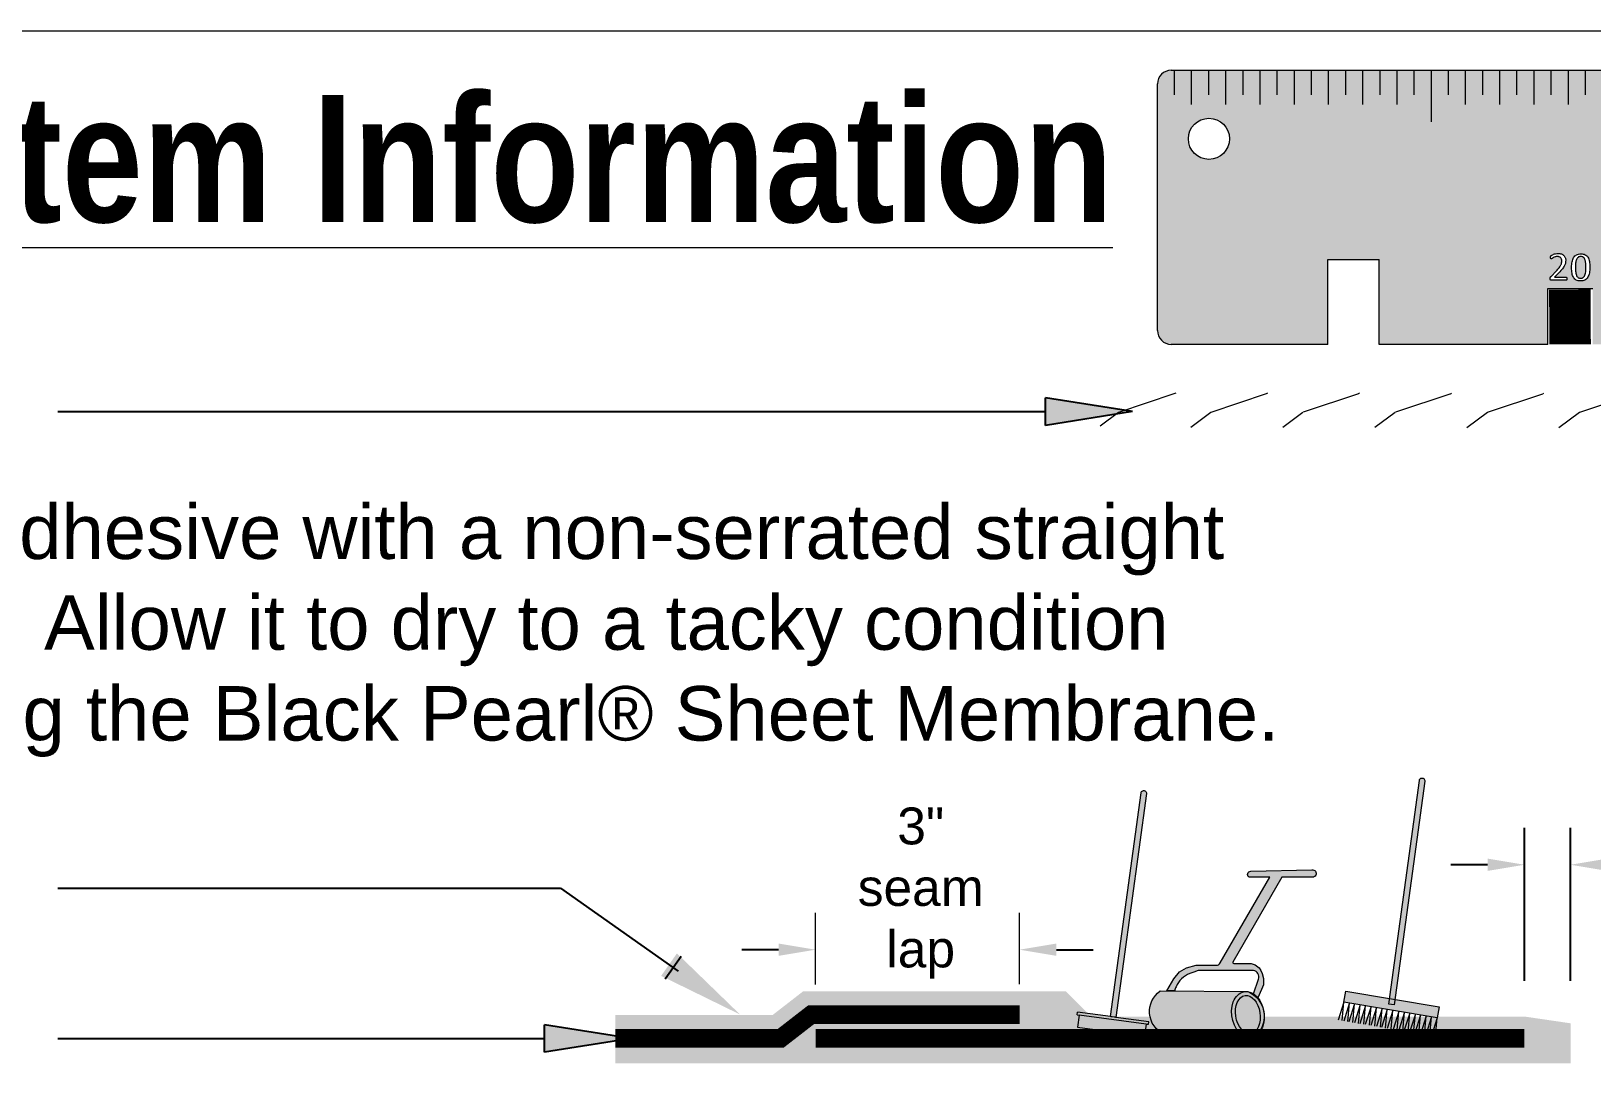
# Model space of a CAD drawing. Header units: inches. Extents: x -441 to 7, y -96 to 2.
# Drawn here: x 1.661 to 3.353, y 0.973 to 2.113 of the extents above; entities that cross this region are included whole.
import ezdxf

# ---------------------------------------------------------------- set-up
doc = ezdxf.new("R2010")
doc.units = ezdxf.units.IN
doc.header["$MEASUREMENT"] = 0
doc.linetypes.add('Hidden', pattern=[1.4291338582677167, 1.0000000000000002, -0.4291338582677165])
for name, color, linetype, lineweight in [('BP Primer', 2, 'Continuous', 0), ('Text', 20, 'Continuous', 0), ('Vector Picture Geometry', 6, 'Continuous', 0)]:
    doc.layers.add(name, color=color, linetype=linetype, lineweight=lineweight)
doc.styles.add('GENERATED_STYLE_6', font='ARIALNB.TTF')
doc.styles.get("Standard").update_dxf_attribs({"font": 'arial.ttf'})
doc.dimstyles.new('Annotative', dxfattribs={"dimscale": 0, "dimtxt": 0.18, "dimasz": 0.18, "dimexe": 0.18, "dimexo": 0.0625, "dimgap": 0.09, "dimtad": 0, "dimtih": 1, "dimtoh": 1, "dimdec": 4, "dimzin": 0, "dimdsep": 46, "dimlunit": 4, "dimtxsty": 'Standard', "dimcen": 0.09, "dimadec": 0, "dimazin": 0, "dimtfac": 1, "dimtdec": 4, "dimtofl": 0, "dimtmove": 0, "dimatfit": 3, "dimfxl": 1, "dimtolj": 1, "dimtzin": 0, "dimarcsym": 0})

# ---------------------------------------------------------------- blocks, each defined once
blk = doc.blocks.new('*D2')
at = {"layer": 'Text', "color": 0, "lineweight": -2, "transparency": 16777216}
for p, q in [((3.28032174059581, 1.083903109696079), (3.28032174059581, 1.2496714221703953)), ((3.330321740595809, 1.083903109696079), (3.330321740595809, 1.2496714221703953)), ((3.24032174059581, 1.2096714221703952), (3.2003217405958098, 1.2096714221703952)), ((3.3703217405958092, 1.2096714221703952), (3.4103217405958093, 1.2096714221703952))]:
    blk.add_line(p, q, dxfattribs=at)
at = {"layer": 'Text', "color": 0, "transparency": 16777216}
for points in [[(3.24032174059581, 1.2163380888370618), (3.24032174059581, 1.2030047555037287), (3.28032174059581, 1.2096714221703952)], [(3.3703217405958092, 1.2163380888370618), (3.3703217405958092, 1.2030047555037287), (3.330321740595809, 1.2096714221703952)]]:
    blk.add_solid(points, dxfattribs=at)
at = {"layer": 'Text', "color": 0, "transparency": 16777216, "insert": (3.568657347689943, 1.2096714221703952), "char_height": 0.04, "width": 0.30391023935862904, "attachment_point": 5}
blk.add_mtext('\\A1;Adhesive must extend 1" beyond sheet', dxfattribs=at)
blk = doc.blocks.new('*D3')
at = {"layer": 'Text', "color": 0, "transparency": 16777216}
for p, q in [((2.5114811605886427, 1.07970089397611), (2.5114811605886427, 1.157586488187996)), ((2.7327399239580483, 1.080155872042866), (2.7327399239580483, 1.157586488187996))]:
    blk.add_line(p, q, dxfattribs=at)
at = {"layer": 'Text', "lineweight": -2, "transparency": 16777216}
for p, q in [((2.4714811605886426, 1.117586488187996), (2.4314811605886426, 1.117586488187996)), ((2.7727399239580484, 1.117586488187996), (2.8127399239580484, 1.117586488187996))]:
    blk.add_line(p, q, dxfattribs=at)
at = {"layer": 'Text', "transparency": 16777216}
for points in [[(2.4714811605886426, 1.1242531548546626), (2.4714811605886426, 1.1109198215213294), (2.5114811605886427, 1.117586488187996)], [(2.7727399239580484, 1.1242531548546626), (2.7727399239580484, 1.1109198215213294), (2.7327399239580483, 1.117586488187996)]]:
    blk.add_solid(points, dxfattribs=at)
at = {"layer": 'Text', "color": 0, "transparency": 16777216, "insert": (2.62556965819212, 1.1790286049874794), "char_height": 0.04, "width": 0.049857419384466084, "attachment_point": 5}
blk.add_mtext('\\A1;3" seam lap', dxfattribs=at)

msp = doc.modelspace()

# ---------------------------------------------------------------- hatches: boundary and pattern name
h = msp.add_hatch(color=256)
h.dxf.hatch_style = 1
h.paths.add_polyline_path([(2.8551019343485677, 1.700945349730432), (2.760978826746623, 1.7158502524233494), (2.7609788267466238, 1.6860404470375148)])
h = msp.add_hatch(color=256)
h.dxf.hatch_style = 1
h.paths.add_polyline_path([(2.4296156803926836, 1.0472810475952616), (2.361163564382048, 1.113580544747195), (2.3440285520430386, 1.0891875980354235)])
h = msp.add_hatch(color=256)
h.dxf.hatch_style = 1
h.paths.add_polyline_path([(2.311493486160316, 1.0212107016997152), (2.217370378558371, 1.0361156043926325), (2.217370378558372, 1.0063057990067978)])
at = {"layer": 'BP Primer'}
h = msp.add_hatch(dxfattribs=at)
h.set_pattern_fill('WOOD6', color=6, scale=0.1, pattern_type=2)
h.set_pattern_definition([(216.86990000000003, (0.04000000000000001, 0.1), (0.2999999917824452, 0.2000000123263317), [0.05, -0.45]), (206.5651, (0.1, 0.06999999999999999), (-0.09999991579409076, -0.10000013093963807), [0.1118034, -0.1118034]), (198.43490000000003, (0.1, 0.020000000000000004), (-0.20000004345929612, -0.09999984032227081), [0.0632456, -0.25298220000000005])])
h.paths.add_polyline_path([(2.820161839823072, 1.68402019756668), (2.820161839823072, 1.7212407239634488), (3.405873354036997, 1.720454803948054), (3.405873354036997, 1.683234277551278)])
at = {"layer": 'Vector Picture Geometry'}
h = msp.add_hatch(color=254, dxfattribs=at)
h.dxf.hatch_style = 1
h.paths.add_polyline_path([(3.1227896336373355, 1.86581375309432), (3.1227896336373355, 1.773907724039153), (3.152503712283213, 1.773907724039153), (3.3055312173095324, 1.773907724039058), (3.3055312173095324, 1.8344770691025185), (3.3543811626033175, 1.8344770691025185), (3.3543811626033175, 1.773907724039058), (3.384095241249195, 1.773907724039058), (3.537392244950656, 1.773907724038963), (3.537392244950656, 1.8110503223463827), (3.5842492750079167, 1.8110503223463827), (3.5842492750079167, 1.773907724038963), (3.7439624477294906, 1.773907724038963), (3.758819487052431, 1.7739077240390086, 0.414213562373047), (3.773676526375372, 1.7887647633619472), (3.7736765263754646, 2.056191471174853, 0.41421356237312973), (3.758819487052527, 2.071048510497799), (2.8971112063219264, 2.071048510497989, 0.41421356237303814), (2.8822541669989827, 2.0561914711750533), (2.882254166998887, 1.7887647633620496, 0.4142135623731958), (2.897111206321828, 1.7739077240391037), (2.9630764609157367, 1.773907724039153), (3.06707573617636, 1.773907724039153), (3.06707573617636, 1.86581375309432)])
h.paths.add_polyline_path([(3.3101808956956327, 1.870785037009858), (3.3123957346581383, 1.8717342537079602), (3.3147989674544145, 1.8723659606144492), (3.317103077697893, 1.872482329818592), (3.3195599186190647, 1.8722149185617472), (3.3218811136285, 1.8712344137733123), (3.3235784081272293, 1.869776737321301), (3.324657062052833, 1.8678990804879914), (3.3251308968470044, 1.8657668239133458), (3.325011418406331, 1.8630188197789808), (3.324523808217641, 1.8608855252038419), (3.323586413524051, 1.8589270398621507), (3.322521218937818, 1.8572306188543377), (3.321138402941201, 1.8553996680441645), (3.3197489350850695, 1.8538047155052102), (3.318682951328341, 1.8526597699886382), (3.3174985249318705, 1.8514424428590632), (3.312885842132548, 1.8467705387397757), (3.3260637334925733, 1.8467705387397757), (3.326712384798712, 1.8442349018169322), (3.3257539769150632, 1.8434015036566738), (3.308467160208551, 1.8434015036566738), (3.308088482322517, 1.8458418722536873), (3.3087788739371597, 1.8472226554827025), (3.3148401456865884, 1.8534033265597294), (3.3157811066570697, 1.8543903485567612), (3.3166167852812083, 1.855324729380618), (3.3173603418523254, 1.8562064690312328), (3.317998616077023, 1.8570355675087906), (3.3185579285420452, 1.8578251851063585), (3.3190514395405017, 1.858575321824123), (3.319479149072535, 1.8592925578086168), (3.319834476991492, 1.8599703129131893), (3.320130583590604, 1.8606217474312587), (3.320367468869893, 1.8612402812161033), (3.320551712975959, 1.8618259142676525), (3.3206833159089264, 1.8623786465860017), (3.3208346592818216, 1.863424889902736), (3.32088730045497, 1.8644053317531641), (3.3208083386951976, 1.8653265522836748), (3.32056487326933, 1.8662017117877099), (3.320176644617124, 1.8670044896785294), (3.319637072592098, 1.8676954050765904), (3.319314645406415, 1.8679980918222325), (3.3189527373408296, 1.868274457981443), (3.3185579285420452, 1.8685113432606846), (3.318117058716691, 1.8687153278067026), (3.317643288158113, 1.8688798314729413), (3.3171366168663106, 1.8689982741126094), (3.3165904646946345, 1.8690640755790104), (3.316017991936363, 1.8690903961656558), (3.315340236831716, 1.8690640755790104), (3.3146953824603926, 1.8689916939659366), (3.3140834288222223, 1.8688666711796658), (3.313510956063947, 1.8686890072201754), (3.3124712928937217, 1.868274457981443), (3.3115698128031568, 1.8678270080094155), (3.3108065157921196, 1.8673795580374826), (3.3090689015288017, 1.8662211485285005), (3.3086593281132926, 1.867561570615693), (3.30870095077572, 1.8696010810736536)], flags=16)
h.paths.add_polyline_path([(3.3333898338196177, 1.8675287717240523), (3.3346422112636676, 1.869330661720415), (3.336344324816856, 1.8707761073568514), (3.338375071731893, 1.8717003575552769), (3.340865662024201, 1.872108867074246), (3.3435621993893583, 1.871986297193819), (3.3457410639081817, 1.8713788561764704), (3.347527364624488, 1.8702857467829122), (3.3488985679337326, 1.8687722487903649), (3.3499363574830103, 1.8668017623041686), (3.3506409829325166, 1.8644572812632836), (3.351078567632438, 1.8615172590603797), (3.3512543195465003, 1.8581914920717173), (3.3512382220874604, 1.8574018514623538), (3.351254447285975, 1.8565548960980873), (3.3510524193611846, 1.8534032604703954), (3.3505950670265277, 1.8506330120427126), (3.3498308479979397, 1.8482367320371365), (3.348706264387626, 1.8461727903521261), (3.347234922904485, 1.8445569421162031), (3.345369040877734, 1.8433659535885105), (3.3430891941268346, 1.8426938600377691), (3.3403487071123883, 1.8425621058543271), (3.3379491353586794, 1.8429333103244785), (3.3360166662106128, 1.8437633641866047), (3.33442988710093, 1.8450834577317923), (3.3332296313933436, 1.8468186100048987), (3.332343348453871, 1.8490277033019045), (3.3318030773804463, 1.8515280275725567), (3.331563601076354, 1.8539332026268278), (3.3314289920836693, 1.856480418950398), (3.3314944270372755, 1.859673644682589), (3.331831635504489, 1.8626815442102451), (3.3324413758863587, 1.8652761841326617)], flags=16)
h.paths.add_polyline_path([(3.347026897522716, 1.8571282634855828), (3.3470364164591784, 1.8576993996728572), (3.3470203655495716, 1.8581905575072872)], flags=0)
h.paths.add_polyline_path([(3.5492742177348076, 1.844473220391428), (3.551213384348099, 1.8445492661408707), (3.5527886828244952, 1.8443412078513566), (3.5527886828244952, 1.818828737764881), (3.5584981044140833, 1.818828737764881), (3.558926696257523, 1.816012277076498), (3.557875136182446, 1.8158808320671134), (3.542019782826196, 1.8158808320671134), (3.541605130127105, 1.8186649287607124), (3.5426289364019468, 1.818828737764881), (3.548577388970653, 1.818828737764881), (3.548577388970653, 1.840306336419855), (3.542151355957628, 1.8363086099282009), (3.54177546968913, 1.837686859580165), (3.541931929445332, 1.8394861467772825)], flags=16)
h.paths.add_polyline_path([(3.5776944248963622, 1.8445176302738635), (3.5782550764402035, 1.8420507634799868), (3.577395868545621, 1.841148595190666), (3.5670136504983, 1.841148595190666), (3.5670136504983, 1.8330425411458489), (3.569528153041448, 1.8331737325829405), (3.57203527884166, 1.8330862747061523), (3.5739357908223868, 1.8327291315151635), (3.5760416116973324, 1.8319166494456), (3.5778972130521467, 1.830416376009724), (3.579124497555811, 1.8283972950520577), (3.579588489502299, 1.8263424735750877), (3.579673232441313, 1.8244075098019166), (3.579385051684586, 1.8223247488775989), (3.5787015557340043, 1.8204845674721195), (3.577694392068693, 1.8189280418075806), (3.5763436468529246, 1.8176302669922184), (3.574710632494964, 1.8166212499906504), (3.572827169441895, 1.8159149513458284), (3.570702549307731, 1.8155190593954702), (3.5682834529627065, 1.8154375168220538), (3.565870936385231, 1.8156955399853845), (3.562772713411088, 1.8164293296372869), (3.5615917428629333, 1.8172629559053144), (3.561545548634843, 1.8183023260330808), (3.5615088749747117, 1.8202460300120191), (3.5624708266996628, 1.8200223203086552), (3.563387989695936, 1.8195525538960475), (3.564085485240504, 1.819256447296889), (3.5649606447444917, 1.8189603406978248), (3.56601346820797, 1.8186773943920125), (3.5666188416995155, 1.8185589517523444), (3.5672702762175135, 1.8184734098459), (3.56798093205536, 1.8184273488194242), (3.5687376489197256, 1.8184076083794758), (3.569454884904264, 1.8184273488194242), (3.5701458003022064, 1.818499730432522), (3.570803814966809, 1.818605012778915), (3.5714289288982783, 1.8187629362984803), (3.572021142096503, 1.818966920844498), (3.5725738744148043, 1.8192235465636655), (3.5730805457065813, 1.8195262333094258), (3.57354115597191, 1.819881561228312), (3.5739622853573394, 1.8202829501737927), (3.5743307735694994, 1.8207369802923985), (3.5746532007551863, 1.8212370714375992), (3.5749295669143493, 1.8217898037559246), (3.575153291900314, 1.8223951772474232), (3.5753112154198803, 1.8230663522054165), (3.5754033374729026, 1.8237967484831619), (3.5754362382061764, 1.8245929462274253), (3.5754099176195986, 1.825264121185421), (3.5753309558598048, 1.8259023954101183), (3.5751927727802126, 1.826488028461669), (3.575001948527447, 1.8270407607800179), (3.5747584831015295, 1.8275474320717726), (3.574449216209146, 1.828014622483749), (3.574087308143586, 1.828429171722481), (3.573666178758227, 1.8288042400814346), (3.573185828052928, 1.829133247413699), (3.572652836174573, 1.8294161937194873), (3.572054042829727, 1.8296596591454026), (3.5713960281650294, 1.8298504833981686), (3.5706722120339123, 1.8300018267710372), (3.569889174582972, 1.830113689264127), (3.569027175372163, 1.8301794907305515), (3.568105954841677, 1.8301992311703814), (3.567454520323654, 1.8301926510238031), (3.566849146832155, 1.8301663304372764), (3.566446763763784, 1.8301379269265579), (3.564835621958199, 1.8299689260378371), (3.5629794158909873, 1.829899664617485), (3.5628023566444327, 1.8310884909886385), (3.5628023566444327, 1.844242708536951), (3.563929535764971, 1.8445176302738635)], flags=16)
edge = h.paths.add_edge_path(flags=16)
edge.add_arc((2.9381166348532304, 1.9967633138831005), 0.022285558984411515, 0, 360)
h = msp.add_hatch(color=254, dxfattribs=at)
h.dxf.hatch_style = 1
edge = h.paths.add_edge_path()
edge.add_line((3.347026879749773, 1.8571311538971838), (3.3470203655495716, 1.858190557507288))
edge.add_line((3.3470203655495716, 1.858190557507288), (3.346987464816369, 1.859197319944243))
edge.add_line((3.346987464816369, 1.859197319944243), (3.3469414037898453, 1.8601448610613764))
edge.add_line((3.3469414037898453, 1.8601448610613764), (3.346875602323376, 1.8610397610053604))
edge.add_line((3.346875602323376, 1.8610397610053604), (3.3467966405636034, 1.861882019776171))
edge.add_line((3.3467966405636034, 1.861882019776171), (3.346697938363885, 1.8626716373737389))
edge.add_line((3.346697938363885, 1.8626716373737389), (3.3465794957242636, 1.863408613798157))
edge.add_line((3.3465794957242636, 1.863408613798157), (3.3464478927912964, 1.864092949049426))
edge.add_line((3.3464478927912964, 1.864092949049426), (3.3462965494184047, 1.8647312232741249))
edge.add_line((3.3462965494184047, 1.8647312232741249), (3.3461254656056347, 1.8653300166189495))
edge.add_line((3.3461254656056347, 1.8653300166189495), (3.3459346413528905, 1.865876168790697))
edge.add_line((3.3459346413528905, 1.865876168790697), (3.3457174965135508, 1.8663762599358735))
edge.add_line((3.3457174965135508, 1.8663762599358735), (3.3454806112342155, 1.8668302900544083))
edge.add_line((3.3454806112342155, 1.8668302900544083), (3.345223985515002, 1.8672448392931407))
edge.add_line((3.345223985515002, 1.8672448392931407), (3.3449410392092354, 1.8676199076520708))
edge.add_line((3.3449410392092354, 1.8676199076520708), (3.344638352463452, 1.8679489149844533))
edge.add_line((3.344638352463452, 1.8679489149844533), (3.3443159252777654, 1.8682384414368207))
edge.add_line((3.3443159252777654, 1.8682384414368207), (3.34396717750548, 1.8684819068628307))
edge.add_line((3.34396717750548, 1.8684819068628307), (3.3435986892932235, 1.8686858914088718))
edge.add_line((3.3435986892932235, 1.8686858914088718), (3.343203880494439, 1.8688438149284137))
edge.add_line((3.343203880494439, 1.8688438149284137), (3.342348461430401, 1.869054379621128))
edge.add_line((3.342348461430401, 1.869054379621128), (3.3413943401665946, 1.869126761234131))
edge.add_line((3.3413943401665946, 1.869126761234131), (3.3405455012491565, 1.8690675399143797))
edge.add_line((3.3405455012491565, 1.8690675399143797), (3.3397822042381407, 1.8689030362481645))
edge.add_line((3.3397822042381407, 1.8689030362481645), (3.3390978689869435, 1.8686200899423526))
edge.add_line((3.3390978689869435, 1.8686200899423526), (3.338499075642023, 1.8682252811435687))
edge.add_line((3.338499075642023, 1.8682252811435687), (3.337972663910321, 1.8677383502917388))
edge.add_line((3.337972663910321, 1.8677383502917388), (3.3375120536450176, 1.8671592973868623))
edge.add_line((3.3375120536450176, 1.8671592973868623), (3.3371040845529087, 1.8665012827221439))
edge.add_line((3.3371040845529087, 1.8665012827221439), (3.3367553367806515, 1.865757726151029))
edge.add_line((3.3367553367806515, 1.865757726151029), (3.3364592301815392, 1.864935207820166))
edge.add_line((3.3364592301815392, 1.864935207820166), (3.33622234490225, 1.8640534681695526))
edge.add_line((3.33622234490225, 1.8640534681695526), (3.33602494050281, 1.8630927667590496))
edge.add_line((3.33602494050281, 1.8630927667590496), (3.335886757423289, 1.8620728440288423))
edge.add_line((3.335886757423289, 1.8620728440288423), (3.335788055223567, 1.8610002801253676))
edge.add_line((3.335788055223567, 1.8610002801253676), (3.335715673610423, 1.8598816551954176))
edge.add_line((3.335715673610423, 1.8598816551954176), (3.3356696125839242, 1.8587301295322667))
edge.add_line((3.3356696125839242, 1.8587301295322667), (3.3356564522906496, 1.8575391229892428))
edge.add_line((3.3356564522906496, 1.8575391229892428), (3.3356761927305953, 1.85597304808736))
edge.add_line((3.3356761927305953, 1.85597304808736), (3.3357354140503723, 1.8545254158250501))
edge.add_line((3.3357354140503723, 1.8545254158250501), (3.3358275361034657, 1.8532028063489876))
edge.add_line((3.3358275361034657, 1.8532028063489876), (3.3359657191830365, 1.8519986395126877))
edge.add_line((3.3359657191830365, 1.8519986395126877), (3.3361433831425273, 1.8509129153159383))
edge.add_line((3.3361433831425273, 1.8509129153159383), (3.336373688275117, 1.8499324734656049))
edge.add_line((3.336373688275117, 1.8499324734656049), (3.336643474287655, 1.849050733814896))
edge.add_line((3.336643474287655, 1.849050733814896), (3.336959321326667, 1.8482808566572775))
edge.add_line((3.336959321326667, 1.8482808566572775), (3.337327809538923, 1.84760968169926))
edge.add_line((3.337327809538923, 1.84760968169926), (3.3377357786309823, 1.847043789087659))
edge.add_line((3.3377357786309823, 1.847043789087659), (3.3381963888962396, 1.8465700185291043))
edge.add_line((3.3381963888962396, 1.8465700185291043), (3.338703060188042, 1.8461949501702697))
edge.add_line((3.338703060188042, 1.8461949501702697), (3.3392623726530637, 1.845912003864457))
edge.add_line((3.3392623726530637, 1.845912003864457), (3.339874326291188, 1.8457080193183444))
edge.add_line((3.339874326291188, 1.8457080193183444), (3.3405455012491565, 1.8455829965320976))
edge.add_line((3.3405455012491565, 1.8455829965320976), (3.3412693173803483, 1.8455435156522007))
edge.add_line((3.3412693173803483, 1.8455435156522007), (3.341835209991949, 1.8455698362388224))
edge.add_line((3.341835209991949, 1.8455698362388224), (3.34236820187035, 1.8456422178519198))
edge.add_line((3.34236820187035, 1.8456422178519198), (3.342868293015478, 1.8457672406381667))
edge.add_line((3.342868293015478, 1.8457672406381667), (3.343328903280735, 1.8459449045976575))
edge.add_line((3.343328903280735, 1.8459449045976575), (3.3437631929594644, 1.8461686295836475))
edge.add_line((3.3437631929594644, 1.8461686295836475), (3.3441580017582453, 1.8464384155961846))
edge.add_line((3.3441580017582453, 1.8464384155961846), (3.3445264899704554, 1.8467476824885947))
edge.add_line((3.3445264899704554, 1.8467476824885947), (3.3448620774494167, 1.8471030104075052))
edge.add_line((3.3448620774494167, 1.8471030104075052), (3.3454477105010128, 1.8479321088849696))
edge.add_line((3.3454477105010128, 1.8479321088849696), (3.345914900912941, 1.8489125507353026))
edge.add_line((3.345914900912941, 1.8489125507353026), (3.3462965494184047, 1.8500245955186512))
edge.add_line((3.3462965494184047, 1.8500245955186512), (3.3465860758708885, 1.8512485027949945))
edge.add_line((3.3465860758708885, 1.8512485027949945), (3.3467966405636034, 1.8525842725642137))
edge.add_line((3.3467966405636034, 1.8525842725642137), (3.346928243496478, 1.8540253246798497))
edge.add_line((3.346928243496478, 1.8540253246798497), (3.3470006251096223, 1.8555519187019542))
edge.add_line((3.3470006251096223, 1.8555519187019542), (3.3470269456962427, 1.8571311538971838))
h = msp.add_hatch(color=254, dxfattribs=at)
h.dxf.hatch_style = 1
h.paths.add_polyline_path([(3.1721540110755027, 1.3003996933990325, 1.0000000951668533), (3.1663411417865652, 1.3011920609899064), (3.1332635902755808, 1.0585324511836853), (3.139079078104423, 1.057759605200838)])
h = msp.add_hatch(color=254, dxfattribs=at)
h.dxf.hatch_style = 1
h.paths.add_polyline_path([(2.870390083435019, 1.286863798201282, 1.0000000909350768), (2.8645772141443238, 1.2876561657792553), (2.8314996626350974, 1.0449965559859349), (2.83731515046394, 1.0442237100030876)])
h = msp.add_hatch(color=254, dxfattribs=at)
h.dxf.hatch_style = 1
edge = h.paths.add_edge_path()
edge.add_line((2.8924271399982495, 1.07278326654642), (2.9000182564529164, 1.0859314659320753))
edge.add_line((2.9000182564529164, 1.0859314659320753), (2.9063140024254204, 1.09360576240152))
edge.add_line((2.9063140024254204, 1.09360576240152), (2.913639729133592, 1.0978352726884928))
edge.add_line((2.913639729133592, 1.0978352726884928), (2.9241559150533596, 1.1006530762131501))
edge.add_line((2.9241559150533596, 1.1006530762131501), (2.9459579615240323, 1.1006530762131501))
edge.add_arc((2.9459579615240323, 1.1056798500865401), 0.005026773873390051, 270, 330.0000000000012)
edge.add_line((2.950311275397468, 1.1031664631498452), (3.004050971083925, 1.1962463464620787))
edge.add_line((3.004050971083925, 1.1962463464620787), (2.981712686192838, 1.1962463464620787))
edge.add_arc((2.983445001050609, 1.1991716423654508), 0.0033997457094229254, 87.46504224908148, 239.36664067639128, ccw=False)
edge.add_line((2.983595368153216, 1.2025680611592973), (3.049782672092116, 1.2040717173679776))
edge.add_arc((3.050528617969935, 1.2001925229941597), 0.003950263819353847, -92.60663135391042, 100.88477158641751, ccw=False)
edge.add_line((3.050348965471622, 1.1962463464620787), (3.017343320460855, 1.1962463464620787))
edge.add_line((3.017343320460855, 1.1962463464620787), (2.964149874130794, 1.104112594788724))
edge.add_arc((2.96497749614312, 1.10363476699712), 0.0009556555832078352, 150.0000000000002, 269.99999999998823)
edge.add_line((2.96497749614312, 1.1026791114139123), (2.9840115715587268, 1.1026791114139123))
edge.add_line((2.9840115715587268, 1.1026791114139123), (2.9883891303170054, 1.1011554392619554))
edge.add_line((2.9883891303170054, 1.1011554392619554), (2.9927502937234345, 1.0978032108271771))
edge.add_line((2.9927502937234345, 1.0978032108271771), (2.994334473800475, 1.095059330445405))
edge.add_line((2.994334473800475, 1.095059330445405), (2.995783433688262, 1.0916431329335945))
edge.add_line((2.995783433688262, 1.0916431329335945), (2.997223361071851, 1.0862692507788305))
edge.add_line((2.997223361071851, 1.0862692507788305), (2.997223361071851, 1.0794662347719248))
edge.add_line((2.997223361071851, 1.0794662347719248), (2.9916268784587916, 1.0662307438363705))
edge.add_line((2.9916268784587916, 1.0662307438363705), (2.991232384706365, 1.0654674031359248))
edge.add_line((2.991232384706365, 1.0654674031359248), (2.991232384706365, 1.0654674031359248))
edge.add_line((2.991232384706365, 1.0654674031359248), (2.9864300974591846, 1.069830364481984))
edge.add_line((2.9864300974591846, 1.069830364481984), (2.9918977354636405, 1.085669289953611))
edge.add_arc((2.9850730310068485, 1.0880251955687978), 0.007219894887754812, 340.9551936721137, 439.04480632788335)
edge.add_line((2.9864451091235744, 1.0951135158092942), (2.9266278425083834, 1.0951135158092942))
edge.add_line((2.9266278425083834, 1.0951135158092942), (2.9217256325127487, 1.0932547812192832))
edge.add_line((2.9217256325127487, 1.0932547812192832), (2.9174497835032978, 1.0916335392768517))
edge.add_arc((2.9268879337367237, 1.066741446202746), 0.02662132561385061, 110.76485291031457, 156.54083647943372)
edge.add_arc((2.9111725627133835, 1.0723540669152873), 0.010031887041689896, 150.20251022764558, 177.5479353347313)
edge.add_line((2.9011498612165885, 1.07278326654642), (2.900322598275731, 1.07278326654642))
edge.add_line((2.900322598275731, 1.07278326654642), (2.8924271399982495, 1.07278326654642))
h = msp.add_hatch(color=2, dxfattribs=at)
h.dxf.hatch_style = 1
h.paths.add_polyline_path([(2.810131569586363, 1.0450768174867306), (3.2803217405958094, 1.0450768174867306), (3.330321740595809, 1.0377686104468467), (3.330321740595809, 0.9944075504648526), (2.2944565497362515, 0.9944075504648526), (2.2944565497362515, 1.046737743207018), (2.464917176356192, 1.046737743207018), (2.4980944937780376, 1.0724684631150458), (2.782739923958048, 1.0724684631150458)])
h = msp.add_hatch(color=164, dxfattribs=at)
h.dxf.hatch_style = 1
edge = h.paths.add_edge_path()
edge.add_spline(control_points=[(2.9766376696902985, 1.0721294588287253), (2.9711013641383244, 1.0712902541168272), (2.966715722408033, 1.0667475955786359), (2.959840601387332, 1.0489667566701015), (2.964281142282139, 1.0309504081246728), (2.9835903183788326, 1.019421737142687), (2.9949265759546946, 1.0265609423686544), (2.9998461725376724, 1.048412404435145), (2.9961184193360277, 1.0621679569548286), (2.9847670376994704, 1.0713109818877997), (2.9806449440198786, 1.072736889807323), (2.9766376696902985, 1.0721294588287253)], knot_values=[0, 0, 0, 0, 0.8418306455273673, 0.8418306455273673, 2.656589576623081, 2.656589576623081, 4.1652216043671055, 4.1652216043671055, 5.67385363211113, 5.67385363211113, 6.283185307179586, 6.283185307179586, 6.283185307179586, 6.283185307179586], degree=3, periodic=1)
edge = h.paths.add_edge_path()
edge.add_line((2.982543223022988, 1.0225000111511273), (2.889361209329723, 1.0260024889633395))
edge.add_arc((2.9006981742901807, 1.0505387885716246), 0.027028813754624577, 124.61463701303887, 245.2007641896555, ccw=False)
edge.add_line((2.8853443482975814, 1.07278326654642), (2.9803920195653117, 1.0721294588287253))
edge.add_arc((2.9689657517690486, 1.045329408319358), 0.02913421190038535, -42.97038825490972, 66.90890441706404, ccw=False)
edge.add_line((2.9902834316357967, 1.0254709383844565), (2.982543223022988, 1.0225000111511273))
h = msp.add_hatch(color=254, dxfattribs=at)
h.dxf.hatch_style = 1
edge = h.paths.add_edge_path(flags=16)
edge.add_ellipse((2.9803868724315072, 1.0473956463782679), major_axis=(-0.0031087541283119397, 0.02050871795198193), ratio=0.6402189696308788, start_angle=0, end_angle=360)
edge = h.paths.add_edge_path()
edge.add_spline(control_points=[(2.9766376696902985, 1.0721294588287253), (2.9711013641383244, 1.0712902541168272), (2.966715722408033, 1.0667475955786359), (2.959840601387332, 1.0489667566701015), (2.964281142282139, 1.0309504081246728), (2.9835903183788326, 1.019421737142687), (2.9949265759546946, 1.0265609423686544), (2.9998461725376724, 1.048412404435145), (2.9961184193360277, 1.0621679569548286), (2.9847670376994704, 1.0713109818877997), (2.9806449440198786, 1.072736889807323), (2.9766376696902985, 1.0721294588287253)], knot_values=[0, 0, 0, 0, 0.8418306455273673, 0.8418306455273673, 2.656589576623081, 2.656589576623081, 4.1652216043671055, 4.1652216043671055, 5.67385363211113, 5.67385363211113, 6.283185307179586, 6.283185307179586, 6.283185307179586, 6.283185307179586], degree=3, periodic=1)
h = msp.add_hatch(color=164, dxfattribs=at)
h.dxf.hatch_style = 1
edge = h.paths.add_edge_path()
edge.add_ellipse((2.9803868724315072, 1.0473956463782679), major_axis=(-0.0031087541283119397, 0.02050871795198193), ratio=0.6402189696308788, start_angle=0, end_angle=360)
h = msp.add_hatch(color=164, dxfattribs=at)
h.dxf.hatch_style = 1
h.paths.add_polyline_path([(3.086599492562351, 1.0726557418691907), (3.1876677999795833, 1.055490990565366), (3.1856589148914747, 1.0436624116330484), (3.084590607474242, 1.0608271629368728)])
h = msp.add_hatch(color=164, dxfattribs=at)
h.dxf.hatch_style = 1
h.paths.add_polyline_path([(2.8322287096490366, 1.0448996696932262), (2.8314996626350974, 1.0449965559859349), (2.7957623657357105, 1.0497458439492817), (2.795385972001043, 1.0469135678795438), (2.7974545350632467, 1.0466386673552983), (2.870134731344456, 1.0369798735650502), (2.872597809993834, 1.0366525441138275), (2.8729742037285013, 1.0394848201835654), (2.83731515046394, 1.0442237100030876), (2.8364986624470014, 1.04433221671869)])
h = msp.add_hatch(color=254, dxfattribs=at)
h.dxf.hatch_style = 1
h.paths.add_polyline_path([(2.7974545350632467, 1.0466386673552983), (2.7957231238837754, 1.0336101974345016), (2.8684033201649846, 1.023951403644254), (2.870134731344456, 1.0369798735650502)])

# ---------------------------------------------------------------- linework, layer by layer
for p, q in [((2.8551019343485677, 1.700945349730432), (2.7609788267466224, 1.7158502524233494)), ((2.7609788267466238, 1.686040447037515), (2.760978826746623, 1.7158502524233497)), ((1.6897357011282566, 1.7009453497304323), (2.7609788267466233, 1.7009453497304323)), ((2.8551019343485677, 1.700945349730432), (2.7609788267466233, 1.6860404470375148)), ((1.6897357011282568, 1.184170456888296), (2.234743567071315, 1.1841704568882958)), ((2.234743567071315, 1.1841704568882958), (2.3624583917483246, 1.094456199624775)), ((2.348511592291163, 1.0860384520599267), (2.3656466046301725, 1.1104313987716976)), ((2.311493486160316, 1.0212107016997152), (2.2173703785583707, 1.0361156043926325)), ((2.217370378558372, 1.006305799006798), (2.217370378558371, 1.0361156043926327)), ((1.6897357011282566, 1.0212107016997152), (2.2173703785583716, 1.0212107016997154)), ((2.311493486160316, 1.0212107016997152), (2.2173703785583716, 1.0063057990067978))]:
    msp.add_line(p, q)
for p, q in [((2.8971112063219238, 2.0710485104979397), (3.7588194870525236, 2.0710485104977496)), ((2.882254166998891, 1.7887647633620447), (2.8822541669989867, 2.056191471175048)), ((3.06707573617636, 1.773907724039153), (3.06707573617636, 1.86581375309432)), ((3.06707573617636, 1.86581375309432), (3.1227896336373355, 1.86581375309432)), ((3.1227896336373355, 1.773907724039153), (3.1227896336373355, 1.86581375309432)), ((3.3055312173095324, 1.773907724039058), (3.3055312173095324, 1.8344770691025185)), ((3.3055312173095324, 1.8344770691025185), (3.3543811626033175, 1.8344770691025185)), ((2.9630764609157367, 1.773907724039153), (2.897111206321828, 1.773907724039153)), ((3.06707573617636, 1.773907724039153), (2.9630764609157367, 1.773907724039153)), ((3.152503712283213, 1.773907724039153), (3.1227896336373355, 1.773907724039153)), ((3.3055312173095324, 1.773907724039058), (3.152503712283213, 1.773907724039153)), ((2.795385972001043, 1.0469135678795438), (2.7957623657357105, 1.0497458439492817)), ((2.8314996626350974, 1.0449965559859349), (2.7957623657357105, 1.0497458439492817)), ((2.795385972001043, 1.0469135678795438), (2.7974545350632467, 1.0466386673552983)), ((2.7974545350632467, 1.0466386673552983), (2.7957231238837754, 1.0336101974345016)), ((2.7957231238837754, 1.0336101974345016), (2.8684033201649846, 1.023951403644254)), ((2.870134731344456, 1.0369798735650502), (2.7974545350632467, 1.0466386673552983)), ((2.8322287096490366, 1.0448996696932262), (2.8314996626350974, 1.0449965559859349)), ((2.8364986624470014, 1.04433221671869), (2.8322287096490366, 1.0448996696932262)), ((2.83731515046394, 1.0442237100030876), (2.8364986624470014, 1.04433221671869)), ((2.8729742037285013, 1.0394848201835654), (2.83731515046394, 1.0442237100030876)), ((2.870134731344456, 1.0369798735650502), (2.8684033201649846, 1.023951403644254)), ((2.870134731344456, 1.0369798735650502), (2.872597809993834, 1.0366525441138275)), ((2.872597809993834, 1.0366525441138275), (2.8729742037285013, 1.0394848201835654))]:
    msp.add_line(p, q, dxfattribs=at)
at = {"layer": 'Vector Picture Geometry', "linetype": 'Hidden'}
for p, q in [((2.9008254661526607, 2.0443058397164875), (2.9008254661526607, 2.0710485104977496)), ((2.919396765306356, 2.03390591219052), (2.919396765306356, 2.0710485104977496)), ((2.93796806446003, 2.0443058397164875), (2.93796806446003, 2.0710485104977496)), ((2.9565393636137287, 2.03390591219052), (2.9565393636137287, 2.0710485104977496)), ((2.9751106627674027, 2.0443058397164875), (2.9751106627674027, 2.0710485104977496)), ((2.9936819619210056, 2.03390591219052), (2.9936819619210056, 2.0710485104977496)), ((3.0122532610746795, 2.0443058397164875), (3.0122532610746795, 2.0710485104977496)), ((3.0308245602283783, 2.03390591219052), (3.0308245602283783, 2.0710485104977496)), ((3.0493958593820523, 2.0443058397164875), (3.0493958593820523, 2.0710485104977496)), ((3.067967158535751, 2.03390591219052), (3.067967158535751, 2.0710485104977496)), ((3.086538457689425, 2.0443058397164875), (3.086538457689425, 2.0710485104977496)), ((3.105109756843124, 2.03390591219052), (3.105109756843124, 2.0710485104977496)), ((3.123681055996798, 2.0443058397164875), (3.123681055996798, 2.0710485104977496)), ((3.142252355150447, 2.03390591219052), (3.142252355150447, 2.0710485104977496)), ((3.160823654304167, 2.0443058397164875), (3.160823654304167, 2.0710485104977496)), ((3.1793949534578196, 2.0151860426436223), (3.1793949534578196, 2.0710485104978447)), ((3.1979662526114474, 2.0443058397165825), (3.1979662526114474, 2.0710485104978447)), ((3.2165375517651427, 2.03390591219052), (3.2165375517651427, 2.0710485104978447)), ((3.2351088509188166, 2.0443058397165825), (3.2351088509188166, 2.0710485104978447)), ((3.2536801500724692, 2.03390591219052), (3.2536801500724692, 2.0710485104978447)), ((3.2722514492261894, 2.0443058397165825), (3.2722514492261894, 2.0710485104978447)), ((3.290822748379842, 2.03390591219052), (3.290822748379842, 2.0710485104978447)), ((3.309394047533562, 2.0443058397165825), (3.309394047533562, 2.0710485104978447)), ((3.3279653466872112, 2.03390591219052), (3.3279653466872112, 2.0710485104978447)), ((3.346536645840935, 2.0443058397165825), (3.346536645840935, 2.0710485104978447))]:
    msp.add_line(p, q, dxfattribs=at)
at = {"layer": 'Vector Picture Geometry', "color": 7, "linetype": 'Continuous', "flags": 128}
msp.add_lwpolyline([(0, 0), (6.856957468877498, 0), (6.856957468877498, 2.1134088650677683), (0, 2.1134088650677683)], close=True, dxfattribs=at)
at = {"layer": 'Vector Picture Geometry', "color": 6, "linetype": 'Hidden', "flags": 128}
for points in [[(3.3263619415879546, 1.845112341784847), (3.326348822171802, 1.844717532986063), (3.3263027611452785, 1.8443687852137551), (3.3262369596788055, 1.8440726786146673), (3.326144837625712, 1.8438292131887524), (3.3260263949861155, 1.84363838893601), (3.325875051613224, 1.8435067860029717), (3.325703967800404, 1.8434278242432955), (3.3255131435476635, 1.8434015036566738), (3.3255131435476635, 1.8434015036566738), (3.309529967342673, 1.8434015036566738), (3.309529967342673, 1.8434015036566738), (3.3092338607435607, 1.8434212440966222), (3.308977235024347, 1.8434804654164445), (3.3087600901850074, 1.8435857477627664), (3.308575846078867, 1.8437436712823079), (3.308431082852671, 1.8439673962682743), (3.308332380652999, 1.8442700830140115), (3.3082731593331296, 1.8446517315195434), (3.3082534188931803, 1.8451189219315198), (3.3082534188931803, 1.8451189219315198), (3.308259999039855, 1.8455466314635274), (3.308286319626429, 1.8459151196757841), (3.3083389607996025, 1.8462441270080485), (3.308431082852671, 1.8465270733138608), (3.308562685785617, 1.846790279179701), (3.3087140291584376, 1.8470534850456595), (3.308911433557874, 1.8473232710581016), (3.3091614791304167, 1.8476127975105872), (3.3091614791304167, 1.8476127975105872), (3.3148401456865884, 1.8534033265597305), (3.3148401456865884, 1.8534033265597305), (3.31578110665707, 1.8543903485567608), (3.3166167852812087, 1.855324729380618), (3.317360341852325, 1.8562064690312319), (3.3179986160770234, 1.8570355675087913), (3.3185579285420452, 1.8578251851063587), (3.3190514395405017, 1.8585753218241234), (3.319479149072535, 1.859292557808617), (3.319834476991492, 1.8599703129131893), (3.320130583590604, 1.8606217474312583), (3.320367468869893, 1.8612402812161029), (3.320551712975959, 1.8618259142676523), (3.3206833159089264, 1.8623786465860017), (3.3208346592818216, 1.8634248899027357), (3.32088730045497, 1.8644053317531641), (3.32088730045497, 1.8644053317531641), (3.3208083386951976, 1.8653265522836748), (3.32056487326933, 1.8662017117877099), (3.320176644617124, 1.8670044896785294), (3.319637072592098, 1.8676954050765904), (3.319314645406415, 1.8679980918222325), (3.3189527373408296, 1.868274457981443), (3.3185579285420452, 1.8685113432606846), (3.318117058716691, 1.8687153278067026), (3.317643288158113, 1.8688798314729413), (3.3171366168663106, 1.8689982741126094), (3.3165904646946345, 1.8690640755790104), (3.316017991936363, 1.8690903961656558), (3.316017991936363, 1.8690903961656558), (3.315340236831716, 1.8690640755790104), (3.3146953824603926, 1.8689916939659366), (3.3140834288222223, 1.8688666711796658), (3.313510956063947, 1.8686890072201754), (3.312471292893722, 1.868274457981443), (3.3115698128031568, 1.8678270080094155), (3.3108065157921196, 1.8673795580374826), (3.3101748217140674, 1.8669584286520768), (3.309911615848204, 1.8667873448392598), (3.309687890862193, 1.8666623220529894), (3.309497066609424, 1.8665899404398916), (3.3093391430899075, 1.8665636198532698), (3.3093391430899075, 1.8665636198532698), (3.309187799717037, 1.8665899404398916), (3.309049616637445, 1.8666557419063161), (3.308937754144498, 1.8667741845459842), (3.308845632091405, 1.866951848505475), (3.308773250478307, 1.867188733784717), (3.3087206093051087, 1.8674914205304542), (3.3086877085719095, 1.8678664888894074), (3.308674548278585, 1.868307358714667), (3.308674548278585, 1.868307358714667), (3.308681128425235, 1.8686297859003531), (3.3086942887184883, 1.8688995719128902), (3.3087271894517833, 1.8691298770455296), (3.308773250478307, 1.8693272814448738), (3.30883905194473, 1.8695049454043646), (3.308918013704549, 1.8696694490705088), (3.30905619678407, 1.8698471130299992), (3.309279921770134, 1.8700642578692923), (3.3094444254362756, 1.870195860802236), (3.309654990128969, 1.8703472041751992), (3.309911615848204, 1.87052486813469), (3.3102208827405697, 1.870715692387456), (3.310971019458261, 1.871123661479515), (3.311892239988868, 1.871518470278299), (3.312951643599021, 1.8718803783438585), (3.3141031692621716, 1.8721830650896196), (3.3153468169784155, 1.8723936297823105), (3.3166496860144328, 1.8724594312487346), (3.3166496860144328, 1.8724594312487346), (3.3176761888913866, 1.8724199503689323), (3.3186434704484427, 1.8723146680225393), (3.3195383703923795, 1.8721304239163752), (3.320367468869893, 1.8718737981971847), (3.3211307658809304, 1.871551371011499), (3.321821681278827, 1.8711828827992427), (3.322446795210297, 1.8707485931206564), (3.3230061076752264, 1.8702682424154284), (3.3234996186737753, 1.869735250537028), (3.3239273282057376, 1.869169357925427), (3.324282656124719, 1.868550824140582), (3.3245787627237817, 1.867899389622608), (3.324809067856492, 1.8672150543712438), (3.3249669913759377, 1.8665043985334475), (3.3250656935756133, 1.8657740022557023), (3.3250985943089297, 1.8650238655379376), (3.3250985943089297, 1.8650238655379376), (3.3250393729890853, 1.8636617751820723), (3.3248485487363197, 1.8623062649728093), (3.3246906252167783, 1.861615349574938), (3.32446690023081, 1.8608981135904683), (3.3241707936317475, 1.8601479768727032), (3.323802305419491, 1.859378099715061), (3.323361435594137, 1.8585687416774501), (3.3228284437157356, 1.8577199027599418), (3.3222099099309865, 1.8568184226694031), (3.3214992540930943, 1.8558774616989435), (3.3206833159089264, 1.8548772794085666), (3.3197489350850695, 1.8538047155052109), (3.3186829513283413, 1.8526597699886387), (3.317498524931871, 1.8514424428590637), (3.317498524931871, 1.8514424428590637), (3.312885842132548, 1.8467705387397757), (3.312885842132548, 1.8467705387397757), (3.3254868229610395, 1.8467705387397757), (3.3254868229610395, 1.8467705387397757), (3.3256644869205303, 1.8467442181532254), (3.32583557073335, 1.8466652563934542), (3.3259934942528417, 1.846533653460534), (3.3261250971857876, 1.8463494093544415), (3.326230379532131, 1.8461191042218017), (3.3263027611452785, 1.8458361579159899), (3.326348822171802, 1.8455005704370517), (3.326361982465052, 1.845112341784847)], [(3.3512382035047246, 1.8574009399096258), (3.351205338816957, 1.8557888039811723), (3.351106636617285, 1.8542490496658162), (3.3509487130976723, 1.85277509681698), (3.350718407965079, 1.8513801057278192), (3.350415721219271, 1.8500706565452218), (3.350027492567186, 1.8488533294154568), (3.349553722008558, 1.847728124338928), (3.348994409543632, 1.846701621462024), (3.3483429750255382, 1.84577382078484), (3.3476059986011215, 1.844964462747324), (3.346770319977029, 1.84426038705613), (3.345842519299797, 1.8436681738579073), (3.344809436276268, 1.8432009834459069), (3.3436710709063675, 1.8428653959669696), (3.342414262896824, 1.842661411420928), (3.3410455923942877, 1.8425956099544325), (3.3410455923942877, 1.8425956099544325), (3.3397493035049415, 1.8426548312742548), (3.338558296961871, 1.8428390753803474), (3.337479152911744, 1.8431351819795063), (3.336498711061413, 1.843556311364817), (3.335616971410751, 1.8440958833898908), (3.334833933959832, 1.8447473179079599), (3.334129858268568, 1.8455171950655784), (3.3335244847771186, 1.846392354569614), (3.3330046531919457, 1.8473793765666202), (3.3325637833666377, 1.8484782610566222), (3.3322018753010525, 1.8496824278930162), (3.3319189289953144, 1.850991877075709), (3.3317149444492244, 1.8524131887513966), (3.331563601076354, 1.8539332026268274), (3.33147805916996, 1.8555519187019542), (3.3314451584366864, 1.8572693369767057), (3.3314451584366864, 1.8572693369767057), (3.33147805916996, 1.8588748927585574), (3.3315767613696323, 1.8604080669272398), (3.3317412650357987, 1.861875439629498), (3.331971570168413, 1.8632770108651422), (3.332280837060871, 1.8645930401945314), (3.3326690657129845, 1.8658169474708743), (3.333142836271584, 1.8669421525474985), (3.3336955685899348, 1.8679686554242836), (3.334340422961258, 1.8688964561015626), (3.3350839795323743, 1.8697058141390785), (3.3359130780098845, 1.8704098898302965), (3.3368408786870454, 1.8710021030285193), (3.3378673815639495, 1.8714692934404007), (3.339012327080475, 1.871804880919362), (3.340255974796719, 1.872008865465475), (3.341618065152563, 1.872074666931994), (3.341618065152563, 1.872074666931994), (3.3429209341886974, 1.8720154456120768), (3.34411852087835, 1.8718312015059841), (3.3452042450750525, 1.871528514760247), (3.346184686925479, 1.8711073853748412), (3.347066426576095, 1.8705678133498385), (3.3478560441737564, 1.8699229589784667), (3.3485535397182282, 1.8691530818207531), (3.3491589132097737, 1.8682779223168127), (3.349678744794854, 1.8672909003197113), (3.3501196146201586, 1.8661920158297094), (3.350481522685744, 1.86498784899341), (3.350757888844953, 1.8636718196640207), (3.3509684535376216, 1.862257088135006), (3.3511197969105346, 1.8607370742595992), (3.351205338816957, 1.8591183581844724), (3.351238239550156, 1.8574009399096258)], [(3.347026879749773, 1.8571311538971838), (3.3470203655495716, 1.858190557507288), (3.346987464816369, 1.859197319944243), (3.3469414037898453, 1.8601448610613764), (3.346875602323376, 1.8610397610053604), (3.3467966405636034, 1.861882019776171), (3.346697938363885, 1.8626716373737389), (3.3465794957242636, 1.863408613798157), (3.3464478927912964, 1.864092949049426), (3.3462965494184047, 1.8647312232741249), (3.3461254656056347, 1.8653300166189495), (3.3459346413528905, 1.865876168790697), (3.3457174965135508, 1.8663762599358735), (3.3454806112342155, 1.8668302900544083), (3.345223985515002, 1.8672448392931407), (3.3449410392092354, 1.8676199076520708), (3.344638352463452, 1.8679489149844533), (3.3443159252777654, 1.8682384414368207), (3.34396717750548, 1.8684819068628307), (3.3435986892932235, 1.8686858914088718), (3.343203880494439, 1.8688438149284137), (3.342348461430401, 1.869054379621128), (3.3413943401665946, 1.869126761234131), (3.3413943401665946, 1.869126761234131), (3.3405455012491565, 1.8690675399143797), (3.3397822042381407, 1.8689030362481645), (3.3390978689869435, 1.8686200899423526), (3.338499075642023, 1.8682252811435687), (3.337972663910321, 1.8677383502917388), (3.3375120536450176, 1.8671592973868623), (3.3371040845529087, 1.8665012827221439), (3.3367553367806515, 1.865757726151029), (3.3364592301815392, 1.864935207820166), (3.33622234490225, 1.8640534681695526), (3.33602494050281, 1.8630927667590496), (3.335886757423289, 1.8620728440288423), (3.335788055223567, 1.8610002801253676), (3.335715673610423, 1.8598816551954176), (3.3356696125839242, 1.8587301295322667), (3.3356564522906496, 1.8575391229892428), (3.3356564522906496, 1.8575391229892428), (3.3356761927305953, 1.85597304808736), (3.3357354140503723, 1.8545254158250501), (3.3358275361034657, 1.8532028063489876), (3.3359657191830365, 1.8519986395126877), (3.3361433831425273, 1.8509129153159383), (3.336373688275117, 1.8499324734656049), (3.336643474287655, 1.849050733814896), (3.336959321326667, 1.8482808566572775), (3.337327809538923, 1.84760968169926), (3.3377357786309823, 1.847043789087659), (3.3381963888962396, 1.8465700185291043), (3.338703060188042, 1.8461949501702697), (3.3392623726530637, 1.845912003864457), (3.339874326291188, 1.8457080193183444), (3.3405455012491565, 1.8455829965320976), (3.3412693173803483, 1.8455435156522007), (3.3412693173803483, 1.8455435156522007), (3.341835209991949, 1.8455698362388224), (3.34236820187035, 1.8456422178519198), (3.342868293015478, 1.8457672406381667), (3.343328903280735, 1.8459449045976575), (3.3437631929594644, 1.8461686295836475), (3.3441580017582453, 1.8464384155961846), (3.3445264899704554, 1.8467476824885947), (3.3448620774494167, 1.8471030104075052), (3.3454477105010128, 1.8479321088849696), (3.345914900912941, 1.8489125507353026), (3.3462965494184047, 1.8500245955186512), (3.3465860758708885, 1.8512485027949945), (3.3467966405636034, 1.8525842725642137), (3.346928243496478, 1.8540253246798497), (3.3470006251096223, 1.8555519187019542), (3.3470269456962427, 1.8571311538971838)]]:
    msp.add_lwpolyline(points, dxfattribs=at)
at = {"layer": 'Vector Picture Geometry', "color": 191, "const_width": 0.045}
msp.add_lwpolyline([(3.329548761883501, 1.8333226590151708), (3.3298739764765783, 1.7739077240390582)], dxfattribs=at)
at = {"layer": 'Vector Picture Geometry', "color": 6}
for points in [[(3.1332635902755808, 1.0585324511836853), (3.166341141784603, 1.3011920609755088, -1.0000001719628642), (3.1721540110073736, 1.3003996928992336), (3.139079078104423, 1.057759605200838)], [(2.8314996626350974, 1.0449965559859349), (2.8645772141441195, 1.2876561657777583, -1.0000001719628642), (2.87039008336689, 1.2868637977014832), (2.83731515046394, 1.0442237100030876)], [(2.982543223022988, 1.0225000111511273), (2.889361209329723, 1.0260024889633395, -0.5807652687469675), (2.8853443482975814, 1.07278326654642), (2.9803920195653117, 1.0721294588287253, -0.5198978224817263), (2.9902834316357967, 1.0254709383844565)]]:
    msp.add_lwpolyline(points, format="xyb", close=True, dxfattribs=at)
msp.add_lwpolyline([(2.8924271399982495, 1.07278326654642), (2.9000182564529164, 1.0859314659320753), (2.9063140024254204, 1.09360576240152), (2.913639729133592, 1.0978352726884928), (2.9241559150533596, 1.1006530762131501), (2.9459579615240323, 1.1006530762131501, 0.2679491924311283), (2.950311275397468, 1.1031664631498452), (3.004050971083925, 1.1962463464620787), (2.981712686192838, 1.1962463464620787, -0.7805944173320414), (2.983595368153216, 1.2025680611592973), (3.049782672092116, 1.2040717173679776, -1.1252527118571871), (3.050348965471622, 1.1962463464620787), (3.017343320460855, 1.1962463464620787), (2.964149874130794, 1.104112594788724, 0.5773502691895561), (2.96497749614312, 1.1026791114139123), (2.9840115715587268, 1.1026791114139123), (2.9883891303170054, 1.1011554392619554), (2.9927502937234345, 1.0978032108271771), (2.994334473800475, 1.095059330445405), (2.995783433688262, 1.0916431329335945), (2.997223361071851, 1.0862692507788305), (2.997223361071851, 1.0794662347719248), (2.9916268784587916, 1.0662307438363705), (2.991232384706365, 1.0654674031359248), (2.991232384706365, 1.0654674031359248), (2.9864300974591846, 1.069830364481984), (2.9918977354636405, 1.085669289953611, 0.45619855594488723), (2.9864451091235744, 1.0951135158092942), (2.9266278425083834, 1.0951135158092942), (2.9217256325127487, 1.0932547812192832), (2.9174497835032978, 1.0916335392768517, 0.20243458573248083), (2.902467019287648, 1.0773392721547792, 0.1198863885750184), (2.9011498612165885, 1.07278326654642), (2.900322598275731, 1.07278326654642), (2.8924271399982495, 1.07278326654642)], format="xyb", dxfattribs=at)
msp.add_lwpolyline([(3.086599492562351, 1.0726557418691907), (3.1876677999795833, 1.055490990565366), (3.1856589148914747, 1.0436624116330484), (3.084590607474242, 1.0608271629368728)], close=True, dxfattribs=at)
at = {"layer": 'Vector Picture Geometry', "color": 165, "const_width": 0.02}
for points in [[(2.2944565497362515, 1.021403109696079), (2.4735900294468376, 1.021403109696079), (2.506767346868683, 1.0471338296041068), (2.7327399239580483, 1.0471338296041068)], [(2.5114811605886427, 1.021403109696079), (3.28032174059581, 1.021403109696079)]]:
    msp.add_lwpolyline(points, dxfattribs=at)
at = {"layer": 'Vector Picture Geometry', "color": 6}
for points in [[(3.082715427011984, 1.0406366484928498), (3.084530722011381, 1.0608373334750274), (3.078350909478678, 1.0412921986769708)], [(3.0888348036217934, 1.0395973753485177), (3.0906500986211904, 1.0597980603306953), (3.084470286088488, 1.0402529255326387)], [(3.094207354370201, 1.0386849380096506), (3.096022649369598, 1.058885622991828), (3.0898428368368958, 1.0393404881937716)], [(3.100326730980011, 1.0376456648653183), (3.102142025979408, 1.057846349847496), (3.0959622134467053, 1.0383012150494395)], [(3.106004048181634, 1.036681468072782), (3.1078193431810313, 1.0568821530549595), (3.101639530648329, 1.037337018256903)], [(3.1121234247914438, 1.03564219492845), (3.113938719790841, 1.0558428799106274), (3.107758907258139, 1.0362977451125708)], [(3.118015178973263, 1.0346415796232316), (3.1198304739726606, 1.0548422646054092), (3.113650661439958, 1.0352971298073526)], [(3.124134555583073, 1.0336023064788995), (3.12594985058247, 1.0538029914610771), (3.119770038049768, 1.0342578566630205)], [(3.129811872784696, 1.032638109686363), (3.1316271677840932, 1.0528387946685407), (3.125447355251391, 1.033293659870484)], [(3.135931249394506, 1.031598836542031), (3.137746544393903, 1.0517995215242086), (3.1315667318612004, 1.032254386726152)], [(3.1422680855134955, 1.0305226315593303), (3.1440833805128934, 1.0507233165415077), (3.1379035679801905, 1.0311781817434513)], [(3.1483874621233054, 1.0294833584149983), (3.1502027571227034, 1.0496840433971757), (3.1440229445899996, 1.0301389085991193)], [(3.154064779324928, 1.0285191616224618), (3.155880074324326, 1.0487198466046392), (3.149700261791623, 1.0291747118065826)], [(3.160184155934738, 1.0274798884781298), (3.161999450934136, 1.0476805734603072), (3.155819638401433, 1.0281354386622508)], [(3.165927549470834, 1.0265044697320722), (3.167742844470232, 1.0467051547142496), (3.161563031937529, 1.027160019916193)], [(3.172046926080645, 1.02546519658774), (3.173862221080041, 1.0456658815699176), (3.167682408547339, 1.026120746771861)], [(3.1777242432822677, 1.0245009997952037), (3.1795395382816656, 1.0447016847773811), (3.173359725748962, 1.0251565499793247)], [(3.1838436198920768, 1.0234617266508717), (3.1856589148914747, 1.043662411633049), (3.179479102358772, 1.0241172768349927)]]:
    msp.add_lwpolyline(points, dxfattribs=at)
at = {"layer": 'Vector Picture Geometry'}
msp.add_circle((2.9381166348532304, 1.9967633138831005), 0.022285558984411515, dxfattribs=at)
for centre, start, end in [((2.8971112063219238, 2.056191471175048), 89.9999999999886, 179.9999999999886), ((2.897111206321828, 1.7887647633620447), 179.9999999999886, 269.99999999998863)]:
    msp.add_arc(centre, 0.014857039322940996, start, end, dxfattribs=at)
msp.add_ellipse((2.9803868724315072, 1.0473956463782679), major_axis=(-0.0031087541283119397, 0.02050871795198193), ratio=0.6402189696308785, dxfattribs=at)
at = {"layer": 'Vector Picture Geometry', "color": 6}
msp.add_open_spline([(2.9766376696902985, 1.0721294588287253), (2.9711013641383244, 1.0712902541168272), (2.966715722408033, 1.0667475955786359), (2.959840601387332, 1.0489667566701015), (2.964281142282139, 1.0309504081246728), (2.9835903183788326, 1.019421737142687), (2.9949265759546946, 1.0265609423686544), (2.9998461725376724, 1.048412404435145), (2.9961184193360277, 1.0621679569548286), (2.9847670376994704, 1.0713109818877997), (2.9806449440198786, 1.072736889807323), (2.9766376696902985, 1.0721294588287253)], degree=3, knots=[0, 0, 0, 0, 0.8418306455273673, 0.8418306455273673, 2.656589576623081, 2.656589576623081, 4.1652216043671055, 4.1652216043671055, 5.67385363211113, 5.67385363211113, 6.283185307179586, 6.283185307179586, 6.283185307179586, 6.283185307179586], dxfattribs=at)

# ---------------------------------------------------------------- texts
at = {"layer": 'Text', "insert": (0.08966944933388277, 2.0442883002112913), "char_height": 0.1377952755905495, "attachment_point": 1, "style": 'GENERATED_STYLE_6'}
msp.add_mtext('\\A1;\\pxql,t4.57143,8.57141;{\\LBLACK PEARL - System Information}', dxfattribs=at)
at = {"layer": 'Text', "insert": (0.10169812112531763, 1.6002423619323736), "char_height": 0.0590551181102355, "width": 3.030800744960212, "attachment_point": 1}
msp.add_mtext('Apply 15-20 mils of Black Pearl® Primer Adhesive with a non-serrated straight edge squeegee at the rate of 45 sq. ft./gal. Allow it to dry to a tacky condition (approximately 20 minutes) before installing the Black Pearl® Sheet Membrane.', dxfattribs=at)

# ---------------------------------------------------------------- dimensions: what is measured, and where the dimension line sits
at = {"layer": 'Text'}
for base, p1, p2, text, override, picture, middle in [((3.330321740595809, 1.2096714221703952), (3.28032174059581, 1.021403109696079), (3.330321740595809, 1.021403109696079), 'Adhesive must extend 1" beyond sheet', {"dimscale": 0, "dimtxt": 0.04, "dimasz": 0.04, "dimexe": 0.04, "dimgap": 0.01}, '*D2', (3.568657347689943, 1.2096714221703952)), ((2.7327399239580483, 1.117586488187996), (2.5114811605886427, 1.01720089397611), (2.7327399239580483, 1.017655872042866), '3" seam lap', {"dimscale": 0, "dimtxt": 0.04, "dimasz": 0.04, "dimexe": 0.04, "dimgap": 0.2, "dimclrd": 256, "dimlwe": -1}, '*D3', (2.62556965819212, 1.1790286049874794))]:
    dim = msp.add_linear_dim(base=base, p1=p1, p2=p2, text=text, dimstyle='Annotative', override=override, dxfattribs=at)
    dim.commit()
    dim.dimension.update_dxf_attribs({"geometry": picture, "text_midpoint": middle, "dimtype": 160})

doc.saveas('drawing.dxf')
